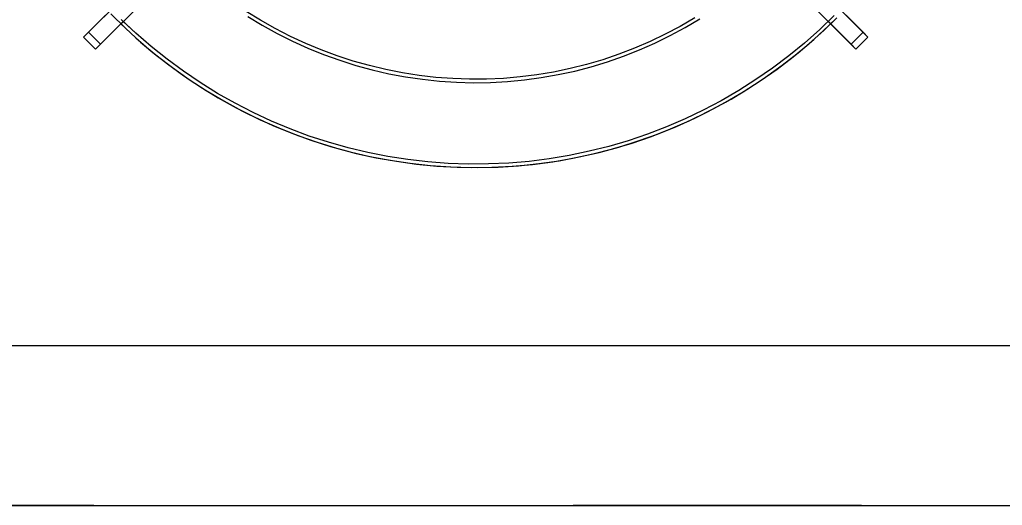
# Model space of a CAD drawing. Header units: millimetres. Extents: x -21807 to 17683, y 43568 to 60640.
# Drawn here: x -5887 to -5308, y 58947 to 59233 of the extents above; entities that cross this region are included whole.
import ezdxf

# ---------------------------------------------------------------- set-up
doc = ezdxf.new("R2010")
doc.units = ezdxf.units.MM
for name, color, linetype, lineweight in [('A-ANNO-DIMS', 7, 'Continuous', 9), ('A-ANNO-DIMS-110', 7, 'Continuous', 9), ('M-EQPM', 7, 'Continuous', 5)]:
    doc.layers.add(name, color=color, linetype=linetype, lineweight=lineweight)
doc.styles.add('Arial_1', font='arial.ttf', dxfattribs={"width": 0.8, "height": 220})
doc.dimstyles.new('AK_DIM_2_0_Arial', dxfattribs={"dimscale": 304.8, "dimtxt": 224.457068, "dimasz": 0.180446, "dimexe": 0.360892, "dimexo": 0.360892, "dimgap": 0.036089, "dimtad": 1, "dimdec": 0, "dimzin": 0, "dimdsep": 46, "dimtxsty": 'Arial_1', "dimblk1": 'OBLIQUE', "dimblk2": 'OBLIQUE', "dimsah": 1, "dimcen": 0.09, "dimadec": 0, "dimazin": 0, "dimtfac": 1, "dimtdec": 4, "dimtix": 1, "dimtmove": 0, "dimatfit": 3, "dimfxl": 1, "dimtvp": 1, "dimtolj": 1, "dimtzin": 0, "dimarcsym": 2})

# ---------------------------------------------------------------- blocks, each defined once
blk = doc.blocks.new('DanNong_VRV - OD-A-1-1235631-MẶT BẰNG HỆ THỐNG GIÓ THẢI')
at = {"layer": 'M-EQPM'}
for p, q in [((-18.72, -35.93), (173.61, 156.4)), ((173.61, 156.4), (-15.9, -33.1)), ((440.9, -33.1), (251.39, 156.4)), ((251.39, 156.4), (443.72, -35.93)), ((180.68, 149.33), (-11.65, -43)), ((-8.82, -40.17), (180.68, 149.33)), ((436.65, -43), (244.32, 149.33)), ((244.32, 149.33), (433.82, -40.17)), ((-15.9, -33.1), (-18.72, -35.93)), ((-15.9, -33.1), (-8.82, -40.17)), ((-15.9, -33.1), (-8.82, -40.17)), ((440.9, -33.1), (433.82, -40.17)), ((440.9, -33.1), (433.82, -40.17)), ((443.72, -35.93), (440.9, -33.1)), ((-18.72, -35.93), (-11.65, -43)), ((-18.72, -35.93), (-11.65, -43)), ((-11.65, -43), (-8.82, -40.17)), ((433.82, -40.17), (436.65, -43)), ((436.65, -43), (443.72, -35.93)), ((443.72, -35.93), (436.65, -43)), ((-885, -311.78), (655, -311.78)), ((-841.21, -311.78), (585, -311.78)), ((-12.64, -311.78), (-841.21, -311.78)), ((-841.21, -311.78), (-12.64, -311.78)), ((-508.64, -311.78), (485.5, -311.78)), ((-51.3, -311.78), (-17.98, -311.78)), ((-51.3, -311.78), (-17.98, -311.78)), ((6.91, -311.78), (616.87, -311.78)), ((6.91, -311.78), (616.87, -311.78)), ((253.22, -311.78), (456.78, -311.78)), ((253.22, -311.78), (270, -311.78)), ((440, -311.78), (270, -311.78)), ((440, -311.78), (456.78, -311.78))]:
    blk.add_line(p, q, dxfattribs=at)
at = {"layer": 'M-EQPM', "flags": 128}
for points in [[(-2.62, -22.31), (5.97, -30.74), (14.89, -38.82), (24.13, -46.55), (33.66, -53.89), (43.49, -60.85), (53.58, -67.41), (63.93, -73.56), (74.52, -79.29), (85.33, -84.59), (96.34, -89.46), (107.54, -93.88), (118.9, -97.86), (130.42, -101.37), (142.06, -104.42), (153.82, -107), (165.68, -109.11), (177.6, -110.75), (189.59, -111.9), (201.61, -112.58), (213.65, -112.78), (225.68, -112.49), (237.7, -111.72), (249.67, -110.47), (261.59, -108.75), (273.42, -106.55), (285.16, -103.88), (296.78, -100.74), (308.27, -97.13), (319.61, -93.08), (330.77, -88.57), (341.74, -83.62), (352.51, -78.23), (363.05, -72.42), (373.36, -66.19), (383.4, -59.55), (393.17, -52.52), (402.66, -45.1), (411.83, -37.31), (420.69, -29.16), (425.34, -24.62)], [(-2.62, -22.31), (5.97, -30.74), (14.89, -38.82), (24.13, -46.55), (33.66, -53.89), (43.49, -60.85), (53.58, -67.41), (63.93, -73.56), (74.52, -79.29), (85.33, -84.59), (96.34, -89.46), (107.54, -93.88), (118.9, -97.86), (130.42, -101.37), (142.06, -104.42), (153.82, -107), (165.68, -109.11), (177.6, -110.75), (189.59, -111.9), (201.61, -112.58), (213.65, -112.78), (225.68, -112.49), (237.7, -111.72), (249.67, -110.47), (261.59, -108.75), (273.42, -106.55), (285.16, -103.88), (296.78, -100.74), (308.27, -97.13), (319.61, -93.08), (330.77, -88.57), (341.74, -83.62), (352.51, -78.23), (363.05, -72.42), (373.36, -66.19), (383.4, -59.55), (393.17, -52.52), (402.66, -45.1), (411.83, -37.31), (420.69, -29.16), (425.34, -24.62)], [(423.92, -23.2), (415.3, -31.49), (406.35, -39.42), (397.09, -46.99), (387.54, -54.19), (377.71, -60.99), (367.61, -67.4), (357.26, -73.4), (346.68, -78.98), (335.89, -84.13), (324.9, -88.85), (313.73, -93.12), (302.4, -96.94), (290.93, -100.31), (279.32, -103.21), (267.62, -105.65), (255.82, -107.62), (243.96, -109.12), (232.04, -110.14), (220.09, -110.68), (208.13, -110.75), (196.18, -110.33), (184.26, -109.44), (172.38, -108.07), (160.56, -106.23), (148.83, -103.92), (137.19, -101.14), (125.68, -97.9), (114.31, -94.2), (103.1, -90.04), (92.06, -85.45), (81.21, -80.41), (70.57, -74.94), (60.16, -69.06), (49.99, -62.76), (40.09, -56.06), (30.46, -48.97), (21.12, -41.5), (12.08, -33.66), (3.37, -25.47)], [(423.92, -23.2), (415.3, -31.49), (406.35, -39.42), (397.09, -46.99), (387.54, -54.19), (377.71, -60.99), (367.61, -67.4), (357.26, -73.4), (346.68, -78.98), (335.89, -84.13), (324.9, -88.85), (313.73, -93.12), (302.4, -96.94), (290.93, -100.31), (279.32, -103.21), (267.62, -105.65), (255.82, -107.62), (243.96, -109.12), (232.04, -110.14), (220.09, -110.68), (208.13, -110.75), (196.18, -110.33), (184.26, -109.44), (172.38, -108.07), (160.56, -106.23), (148.83, -103.92), (137.19, -101.14), (125.68, -97.9), (114.31, -94.2), (103.1, -90.04), (92.06, -85.45), (81.21, -80.41), (70.57, -74.94), (60.16, -69.06), (49.99, -62.76), (40.09, -56.06), (30.46, -48.97), (21.12, -41.5), (12.08, -33.66), (3.37, -25.47)], [(341.67, -24.65), (333.05, -29.65), (324.25, -34.29), (315.26, -38.59), (306.11, -42.51), (296.8, -46.07), (287.37, -49.26), (277.81, -52.06), (268.15, -54.48), (258.4, -56.51), (248.58, -58.15), (238.7, -59.4), (228.77, -60.25), (218.82, -60.7), (208.86, -60.75), (198.91, -60.41), (188.98, -59.66), (179.09, -58.53), (169.24, -56.99), (159.47, -55.07), (149.79, -52.75), (140.2, -50.05), (130.73, -46.97), (121.39, -43.51), (112.2, -39.68), (103.16, -35.49), (94.3, -30.94), (85.63, -26.03), (77.17, -20.79)], [(78.01, -23.71), (86.59, -28.91), (95.38, -33.78), (104.35, -38.28), (113.49, -42.43), (122.79, -46.2), (132.24, -49.6), (141.81, -52.62), (151.5, -55.25), (161.29, -57.5), (171.15, -59.35), (181.09, -60.8), (191.07, -61.86), (201.09, -62.52), (211.13, -62.77), (221.16, -62.63), (231.19, -62.08), (241.18, -61.13), (251.13, -59.79), (261.02, -58.04), (270.83, -55.91), (280.54, -53.38), (290.15, -50.46), (299.63, -47.17), (308.98, -43.5), (318.17, -39.45), (327.19, -35.04), (336.02, -30.28), (344.66, -25.17)], [(3.23, -28.12), (12.04, -36.32), (21.18, -44.15), (30.63, -51.62), (40.37, -58.7), (50.38, -65.39), (60.65, -71.67), (71.16, -77.53), (81.9, -82.97), (92.85, -87.98), (103.99, -92.54), (115.31, -96.65), (126.78, -100.31), (138.39, -103.51), (150.11, -106.24), (161.94, -108.5), (173.84, -110.28), (185.81, -111.59), (197.82, -112.42), (209.86, -112.77), (221.89, -112.63), (233.92, -112.01), (245.91, -110.92), (257.84, -109.34), (269.71, -107.29), (281.48, -104.77), (293.14, -101.77), (304.67, -98.32), (316.06, -94.4), (327.27, -90.04), (338.31, -85.22), (349.14, -79.97), (359.76, -74.3), (370.14, -68.2), (380.27, -61.69), (390.13, -54.78), (399.7, -47.48), (408.98, -39.81), (417.94, -31.77), (425.34, -24.62)], [(423.92, -23.2), (415.3, -31.49), (406.35, -39.42), (397.09, -46.99), (387.54, -54.19), (377.71, -60.99), (367.61, -67.4), (357.26, -73.4), (346.68, -78.98), (335.89, -84.13), (324.9, -88.85), (313.73, -93.12), (302.4, -96.94), (290.93, -100.31), (279.32, -103.21), (267.62, -105.65), (255.82, -107.62), (243.96, -109.12), (232.04, -110.14), (220.09, -110.68), (208.13, -110.75), (196.18, -110.33), (184.26, -109.44), (172.38, -108.07), (160.56, -106.23), (148.83, -103.92), (137.19, -101.14), (125.68, -97.9), (114.31, -94.2), (103.1, -90.04), (92.06, -85.45), (81.21, -80.41), (70.57, -74.94), (60.16, -69.06), (49.99, -62.76), (40.09, -56.06), (30.46, -48.97), (21.12, -41.5), (12.08, -33.66), (4.64, -26.71)]]:
    blk.add_lwpolyline(points, dxfattribs=at)
at = {"layer": 'M-EQPM'}
for points in [[(4.64, -26.71), (4.64, -26.71), (4.62, -26.73), (4.51, -26.83), (4.36, -26.99), (4.16, -27.19), (3.93, -27.42), (3.71, -27.64), (3.51, -27.84), (3.35, -28), (3.25, -28.1), (3.23, -28.12), (3.23, -28.12)], [(3.23, -28.12), (3.23, -28.12), (3.25, -28.1), (3.35, -28), (3.51, -27.84), (3.71, -27.64), (3.93, -27.42), (4.16, -27.19), (4.36, -26.99), (4.51, -26.83), (4.62, -26.73), (4.64, -26.71), (4.64, -26.71)]]:
    blk.add_open_spline(points, degree=3, dxfattribs=at)
blk = doc.blocks.new('AK-SGS-M3-Hrvt_rvt-1-MẶT BẰNG HỆ THỐNG GIÓ THẢI')
at = {"layer": 'M-EQPM', "color": 34, "lineweight": 25, "true_color": 0x994c00}
blk.add_blockref('DanNong_VRV - OD-A-1-1235631-MẶT BẰNG HỆ THỐNG GIÓ THẢI', (-5830.9, 59258.71), dxfattribs=at)
blk = doc.blocks.new('DIMBLOCK2-MẶT BẰNG HỆ THỐNG GIÓ THẢI')
at = {"layer": 'A-ANNO-DIMS-110'}
for p, q in [((-12198.59, 59041.11), (-12198.59, 59151.11)), ((-4498.59, 59041.11), (-4498.59, 59151.11)), ((-12198.59, 59041.11), (-12171.09, 59068.61)), ((-4498.59, 59041.11), (-4471.09, 59068.61)), ((-12198.59, 59041.11), (-12226.09, 59013.61)), ((-12198.59, 59041.11), (-4498.59, 59041.11)), ((-12198.59, 59041.11), (-12198.59, 58970)), ((-4498.59, 59041.11), (-4526.09, 59013.61)), ((-4498.59, 59041.11), (-4498.59, 58970))]:
    blk.add_line(p, q, dxfattribs=at)
at = {"layer": 'A-ANNO-DIMS-110', "color": 0, "insert": (-8617.94, 59337.72), "char_height": 220, "width": 646.4364, "attachment_point": 1, "line_spacing_factor": 0.941778, "style": 'Arial_1'}
blk.add_mtext('7700', dxfattribs=at)
blk = doc.blocks.new('_Oblique')
at = {"color": 0, "linetype": 'ByBlock', "lineweight": -2}
blk.add_line((-0.5, -0.5), (0.5, 0.5), dxfattribs=at)

msp = doc.modelspace()

# ---------------------------------------------------------------- block references
at = {"lineweight": 5}
msp.add_blockref('AK-SGS-M3-Hrvt_rvt-1-MẶT BẰNG HỆ THỐNG GIÓ THẢI', (0, 0), dxfattribs=at)

# ---------------------------------------------------------------- dimensions: what is measured, and where the dimension line sits
at = {"layer": 'A-ANNO-DIMS'}
dim = msp.add_linear_dim(base=(-4498.59, 59041.11), p1=(-12198.59, 59080), p2=(-4498.59, 59080), dimstyle='AK_DIM_2_0_Arial', override={"dimpost": '<>', "dimfxl": 7700}, dxfattribs=at)
dim.commit()
dim.dimension.update_dxf_attribs({"geometry": 'DIMBLOCK2-MẶT BẰNG HỆ THỐNG GIÓ THẢI', "text_midpoint": (-8348.59, 59164.44)})

doc.saveas('drawing.dxf')
